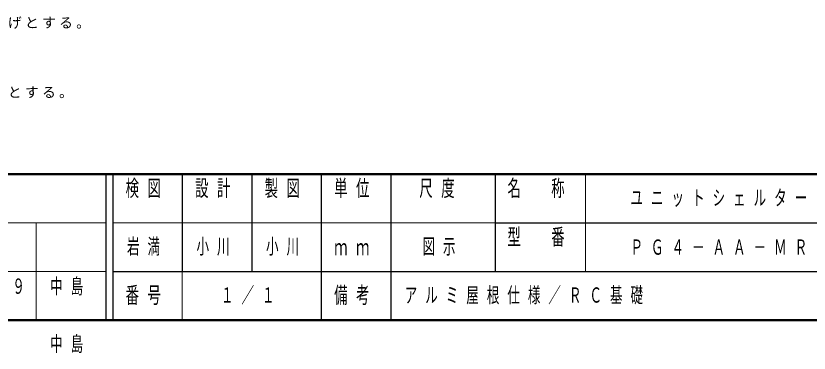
# Model space of a CAD drawing. Units: millimetres on the paper. Extents: x -365 to 10, y -38 to 257.
# Drawn here: x -251.4 to -137.3, y -4.7 to 43.8 of the extents above; entities that cross this region are included whole.
import ezdxf

# ---------------------------------------------------------------- set-up
doc = ezdxf.new("R2010")
doc.units = ezdxf.units.MM
doc.layers.add('LY_1', color=7, linetype='Continuous', lineweight=13)
doc.layers.add('LY_2', color=7, linetype='Continuous', lineweight=13)
doc.styles.add('ＭＳ ゴシック', font='')
doc.styles.get('ＭＳ ゴシック').set_extended_font_data('MS Gothic')

msp = doc.modelspace()

# ---------------------------------------------------------------- linework, layer by layer
at = {"layer": 'LY_2', "lineweight": 50}
for p, q in [((-365, 21), (0, 21)), ((-365, 0), (0, 0))]:
    msp.add_line(p, q, dxfattribs=at)
at = {"layer": 'LY_2', "lineweight": 25}
for p, q in [((-238.5, 21), (-238.5, 0)), ((-237.5, 21), (-237.5, 0)), ((-227.5, 21), (-227.5, 7)), ((-217.5, 21), (-217.5, 7)), ((-207.5, 21), (-207.5, 0)), ((-197.5, 21), (-197.5, 7)), ((-182.5, 21), (-182.5, 7)), ((-182.5, 14), (-70, 14)), ((-237.5, 7), (0, 7)), ((-197.5, 7), (-197.5, 0))]:
    msp.add_line(p, q, dxfattribs=at)
at = {"layer": 'LY_2'}
for p, q in [((-169.5, 21), (-169.5, 7)), ((-365, 14), (-238.5, 14)), ((-248.5, 14), (-248.5, 0)), ((-237.5, 14), (-182.5, 14)), ((-365, 7), (-238.5, 7)), ((-227.5, 7), (-227.5, 0))]:
    msp.add_line(p, q, dxfattribs=at)

# ---------------------------------------------------------------- texts
at = {"layer": 'LY_1', "style": 'ＭＳ ゴシック'}
for s, insert, char_height, attachment_point in [('\\T1.23;鋳鉄は、ＦＣＤ４５０とし、亜鉛溶射処理の上、ウレタン樹脂塗料塗装（チャコールグレー）仕上げとする。', (-360.814, 41.848), 1.466, 7), ('\\T1.23;棟包はステンレス（ＳＵＳ３０４）とし、ポリエステル樹脂粉体塗装（チャコールグレー）仕上げとする。', (-360.814, 31.848), 1.466, 7), ('\\T1.64;\\W0.6;ユニットシェルター', (-149.75, 17.5), 2.199, 5), ('\\T1.64;\\W0.6;岩満', (-232.5, 10.5), 2.199, 5), ('\\T1.64;\\W0.6;小川', (-222.5, 10.5), 2.199, 5), ('\\T1.64;\\W0.6;小川', (-212.5, 10.5), 2.199, 5), ('\\T1.64;\\W0.6;図示', (-190, 10.5), 2.199, 5), ('\\T1.64;\\W0.6;ＰＧ４－ＡＡ－ＭＲ', (-149.75, 10.5), 2.199, 5), ('\\T1.64;\\W0.6;２０２２．０８．０９', (-278.5, 6), 2.199, 1), ('\\T1.64;\\W0.6;中島', (-246.5, 6), 2.199, 1), ('\\T1.64;\\W0.6;１／１', (-217.5, 3.5), 2.199, 5), ('\\T1.64;\\W0.6;アルミ屋根仕様／ＲＣ基礎', (-195.5, 3.5), 2.199, 4), ('\\T1.64;\\W0.6;中島', (-246.5, -3.5), 2.199, 4)]:
    msp.add_mtext(s, dxfattribs=dict(at, insert=insert, char_height=char_height, attachment_point=attachment_point))
at = {"layer": 'LY_2', "color": 4, "char_height": 2.346, "style": 'ＭＳ ゴシック'}
for s, insert, attachment_point in [('\\T1.64;\\W0.6;検図', (-232.5, 20.167), 2), ('\\T1.64;\\W0.6;設計', (-222.5, 20.167), 2), ('\\T1.64;\\W0.6;製図', (-212.5, 20.167), 2), ('\\T1.64;\\W0.6;単位', (-202.5, 20.167), 2), ('\\T1.64;\\W0.6;尺度', (-190.25, 20.167), 2), ('\\T1.64;\\W0.6;名\u3000称', (-176, 20.167), 2), ('\\T1.64;\\W0.6;型\u3000番', (-176, 13.167), 2), ('\\T1.64;\\W0.6;ｍｍ', (-202.5, 10.5), 5), ('\\T1.64;\\W0.6;番号', (-232.5, 3.5), 5), ('\\T1.64;\\W0.6;備考', (-202.5, 3.5), 5)]:
    msp.add_mtext(s, dxfattribs=dict(at, insert=insert, attachment_point=attachment_point))

doc.saveas('drawing.dxf')
